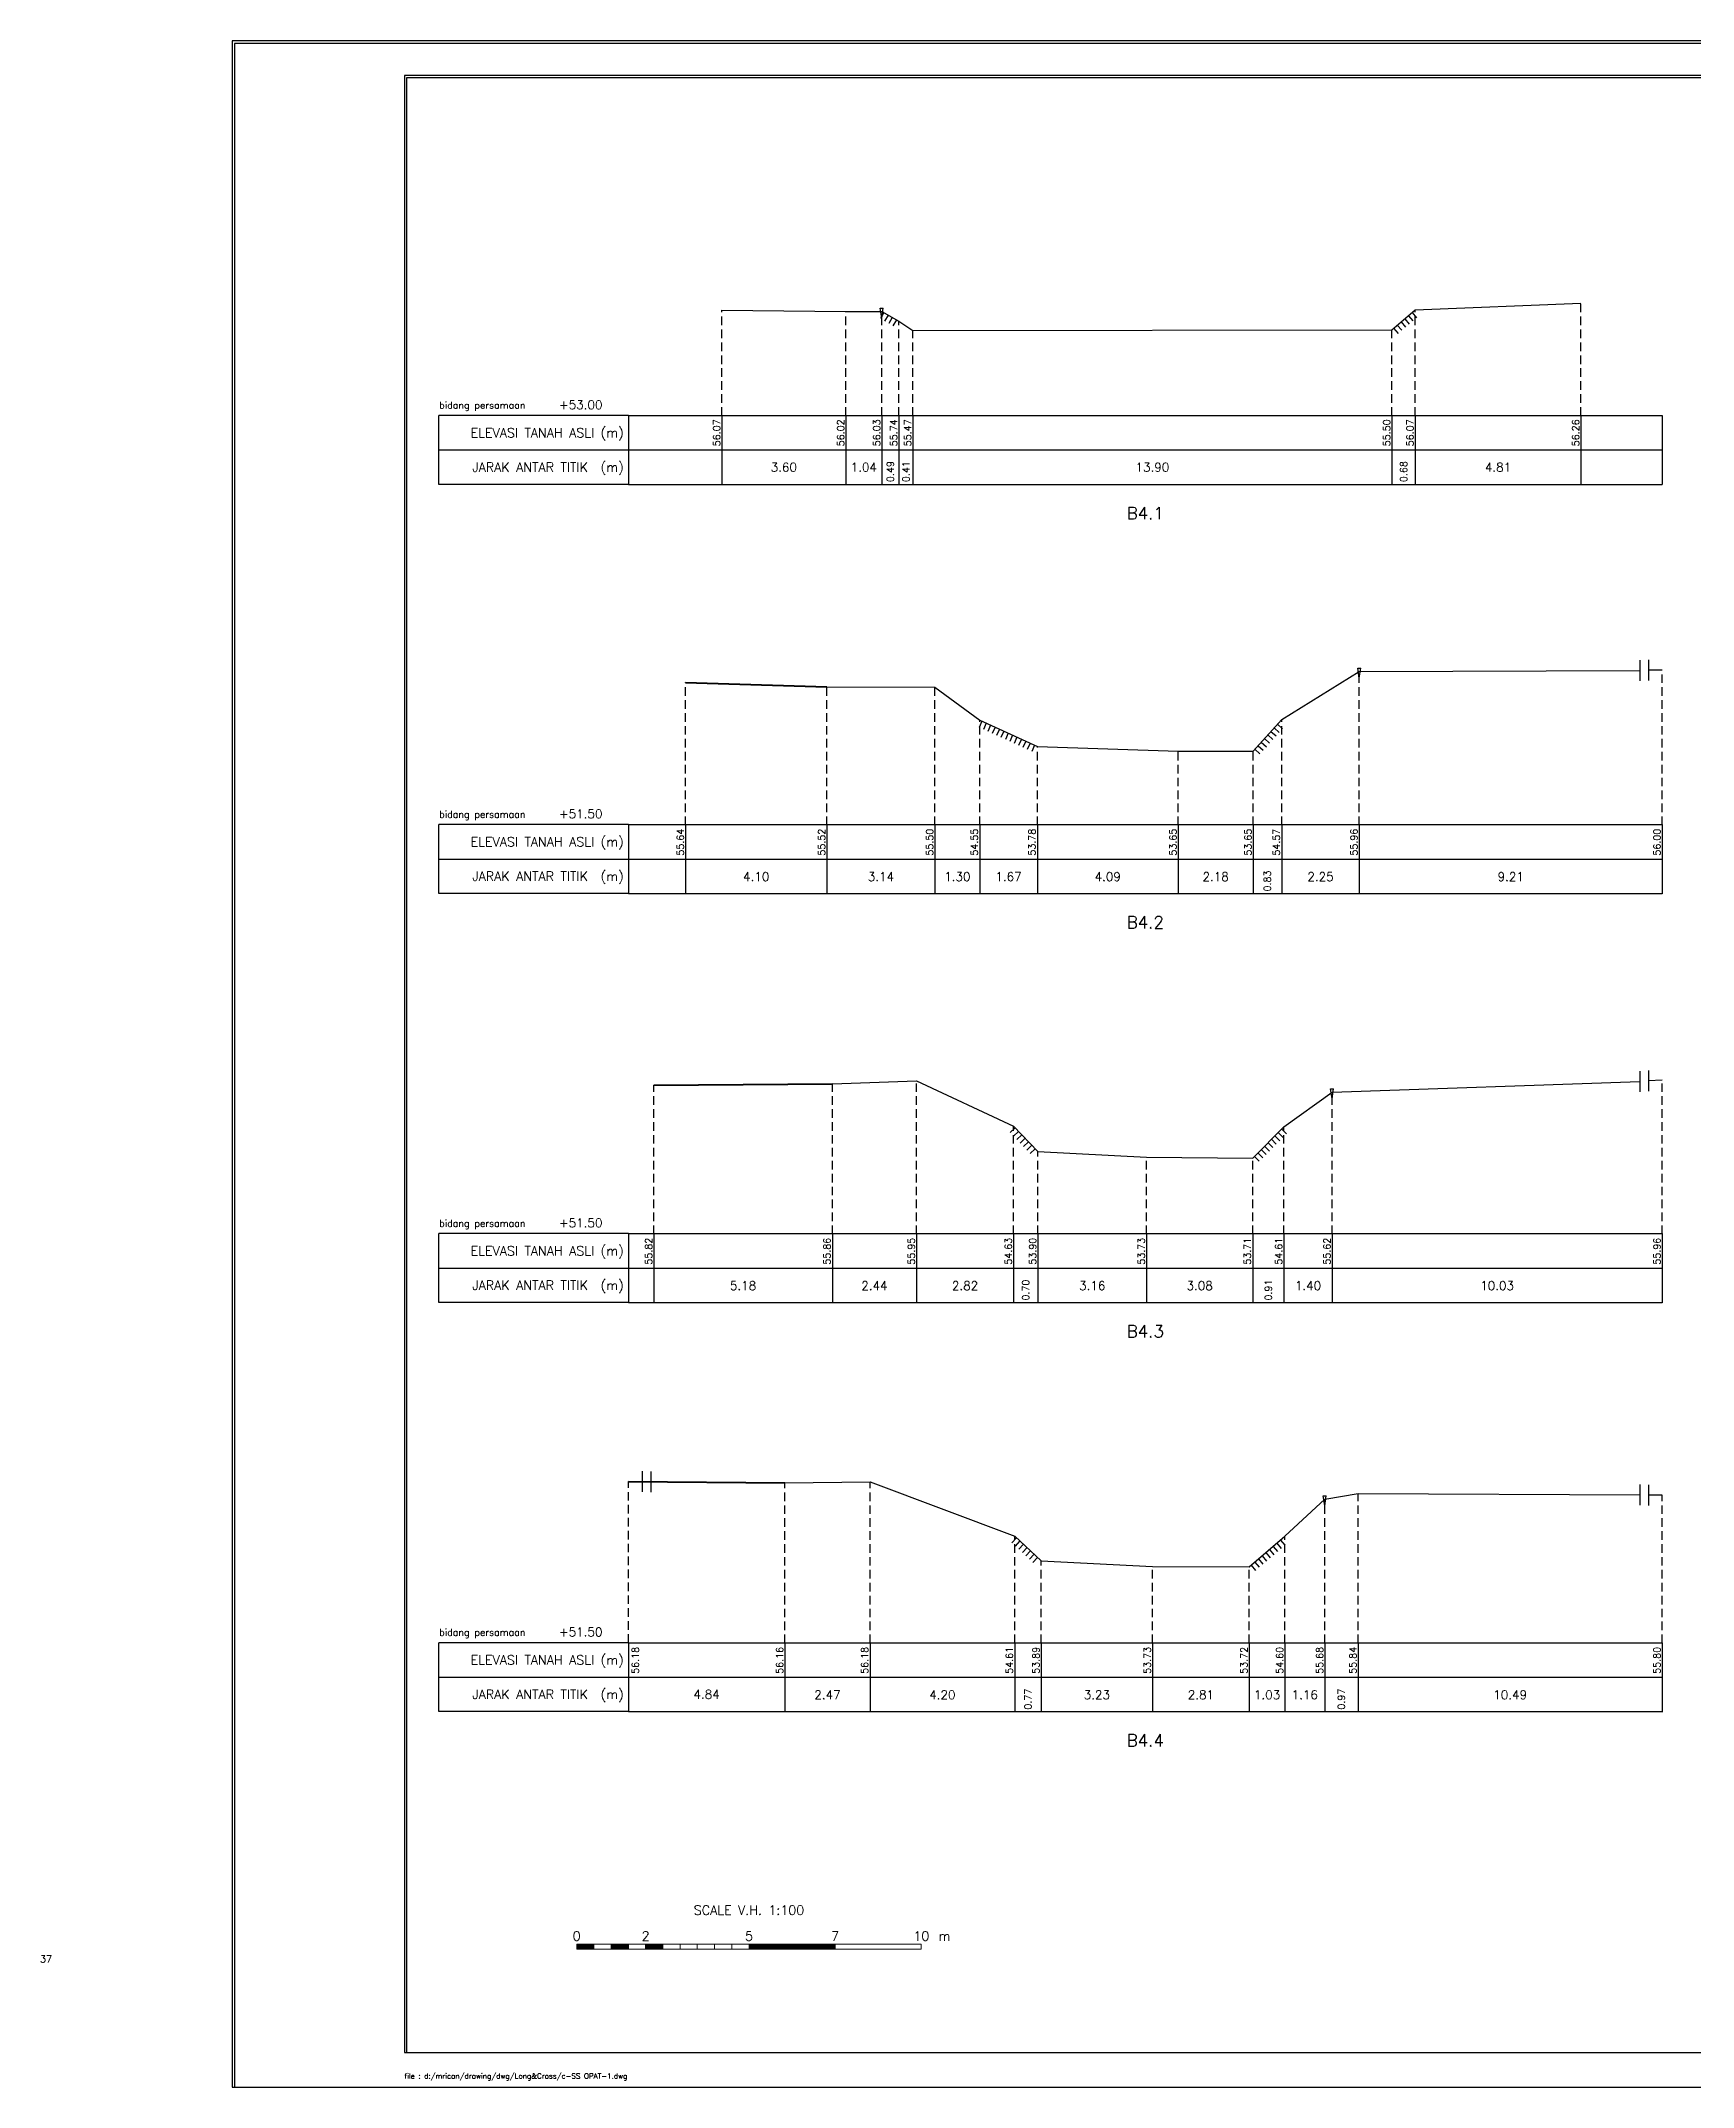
# Model space of a CAD drawing. Header units: inches. Extents: x -11 to 3175, y -842 to -783.
# Drawn here: x -10.5 to 37.4, y -842 to -782.6 of the extents above; entities that cross this region are included whole.
import ezdxf
from ezdxf.enums import TextEntityAlignment as Align

# ---------------------------------------------------------------- set-up
doc = ezdxf.new("R2010")
doc.units = ezdxf.units.IN
doc.header["$MEASUREMENT"] = 0
doc.linetypes.add('DASHED2', pattern=[0.375, 0.25, -0.125])
doc.layers.add('KOP', color=7, linetype='Continuous')
doc.layers.add('pelengkap', color=7, linetype='Continuous')
doc.styles.add('ARIAL', font='arial.ttf')
doc.styles.add('battang01', font='arial.ttf')
doc.styles.add('L100', font='simplex.shx', dxfattribs={"height": 0.254})
doc.styles.add('L140', font='simplex.shx', dxfattribs={"height": 0.356})
doc.styles.add('L60', font='simplex.shx', dxfattribs={"height": 0.152})
doc.styles.add('L80', font='simplex.shx', dxfattribs={"height": 0.203})
doc.styles.add('ROMANS-N', font='ROMANS.SHX', dxfattribs={"width": 0.8})
doc.styles.add('SONDU', font='arial.ttf')
doc.styles.get("Standard").update_dxf_attribs({"font": 'simplex.shx'})
doc.styles.add('STYLE1', font='arial.ttf', dxfattribs={"height": 0.2})

# ---------------------------------------------------------------- blocks, each defined once
blk = doc.blocks.new('kop')
at = {"layer": 'KOP'}
h = blk.add_hatch(color=3, dxfattribs=at)
h.paths.add_polyline_path([(609.87, 69.8), (591.81, 69.8), (591.81, 51.91), (609.87, 51.91)])
h.paths.add_polyline_path([(592.1, 52.25), (592.1, 69.5), (609.53, 69.5), (609.53, 52.25)], flags=16)
edge = h.paths.add_edge_path(flags=0)
edge.add_line((608.87, 52.91), (601.67, 52.91))
edge.add_ellipse((597.68, 52.92), major_axis=(2.82, 2.82), ratio=1, start_angle=314.84704, end_angle=495.15296)
edge.add_line((593.69, 52.91), (592.76, 52.91))
edge.add_line((592.76, 52.91), (592.76, 58.63))
edge.add_line((592.76, 58.63), (595.43, 58.63))
edge.add_ellipse((595.43, 63.37), major_axis=(-3.35, 3.35), ratio=1, start_angle=135, end_angle=315)
edge.add_line((595.43, 68.11), (595.43, 68.84))
edge.add_line((595.43, 68.84), (601.65, 68.84))
edge.add_line((601.65, 68.84), (601.65, 58.59))
edge.add_ellipse((604.86, 58.63), major_axis=(2.26, 2.26), ratio=1, start_angle=135.57378, end_angle=315)
edge.add_line((608.06, 58.63), (608.87, 58.63))
edge.add_line((608.87, 58.63), (608.87, 52.91))
h = blk.add_hatch(dxfattribs=at)
h.set_pattern_fill('ANSI31', color=21)
h.paths.add_polyline_path([(609.53, 69.5), (592.1, 69.5), (592.1, 52.25), (609.53, 52.25)])
edge = h.paths.add_edge_path(flags=16)
edge.add_line((608.06, 58.63), (608.87, 58.63))
edge.add_line((608.87, 58.63), (608.87, 52.91))
edge.add_line((608.87, 52.91), (601.67, 52.91))
edge.add_ellipse((597.68, 52.92), major_axis=(-2.82, 2.82), ratio=1, start_angle=224.84704, end_angle=405.15296)
edge.add_line((593.69, 52.91), (592.76, 52.91))
edge.add_line((592.76, 52.91), (592.76, 58.63))
edge.add_line((592.76, 58.63), (595.43, 58.63))
edge.add_ellipse((595.43, 63.37), major_axis=(-3.35, 3.35), ratio=1, start_angle=135, end_angle=315)
edge.add_line((595.43, 68.11), (595.43, 68.84))
edge.add_line((595.43, 68.84), (601.65, 68.84))
edge.add_line((601.65, 68.84), (601.65, 58.59))
edge.add_ellipse((604.86, 58.63), major_axis=(-2.26, 2.26), ratio=1, start_angle=45.57378, end_angle=225)
h = blk.add_hatch(color=3, dxfattribs=at)
edge = h.paths.add_edge_path()
edge.add_line((601.65, 68.84), (595.43, 68.84))
edge.add_line((595.43, 68.84), (595.43, 68.11))
edge.add_ellipse((595.43, 63.37), major_axis=(-3.35, 3.35), ratio=1, start_angle=135, end_angle=315, ccw=False)
edge.add_line((595.43, 58.63), (592.76, 58.63))
edge.add_line((592.76, 58.63), (592.76, 52.91))
edge.add_line((592.76, 52.91), (593.69, 52.91))
edge.add_ellipse((597.68, 52.92), major_axis=(-2.82, 2.82), ratio=1, start_angle=-135.15296, end_angle=45.15296, ccw=False)
edge.add_line((601.67, 52.91), (608.87, 52.91))
edge.add_line((608.87, 52.91), (608.87, 58.63))
edge.add_line((608.87, 58.63), (608.06, 58.63))
edge.add_ellipse((604.86, 58.63), major_axis=(2.26, 2.26), ratio=1, start_angle=134.42622, end_angle=315, ccw=False)
edge.add_line((601.65, 58.66), (601.65, 68.84))
h = blk.add_hatch(dxfattribs=at)
h.set_pattern_fill('ANSI31', color=41)
h.paths.add_polyline_path([(595.59, 25.44), (591.99, 25.44), (591.99, 22.12), (595.59, 22.12)])
h.paths.add_polyline_path([(594.83, 23.8), (595.49, 22.51), (594.95, 22.51), (594.37, 23.59), (594.37, 22.51), (593.85, 22.51), (593.85, 24.73), (593.24, 22.51), (592.84, 22.51), (592.12, 25.05), (592.67, 25.05), (593.03, 23.54), (593.41, 25.05), (594.37, 25.05), (594.37, 23.99), (594.89, 25.05), (595.46, 25.05)], flags=16)
at = {"color": 2}
blk.add_lwpolyline([(-49.29, -9.99), (790.69, -9.99), (790.69, 583.29), (-49.29, 583.29)], close=True, dxfattribs=at)
at = {"color": 6}
blk.add_lwpolyline([(0.65, 0), (780.7, 0), (780.7, 573.3), (0.65, 573.3)], close=True, dxfattribs=at)
at = {"layer": 'KOP', "color": 5}
for p, q in [((590.8, 70.96), (590.8, 29.98)), ((590.8, 70.96), (780.7, 70.96)), ((400.9, 29.98), (400.9, 0)), ((400.9, 29.98), (590.8, 29.98)), ((590.8, 29.98), (590.8, 0))]:
    blk.add_line(p, q, dxfattribs=at)
at = {"layer": 'KOP', "color": 3}
for p, q in [((591.81, 69.8), (609.87, 69.8)), ((591.81, 51.91), (591.81, 69.8)), ((592.1, 69.5), (609.53, 69.5)), ((592.1, 52.25), (592.1, 69.5)), ((595.43, 68.84), (595.43, 68.11)), ((595.43, 68.84), (601.65, 68.84)), ((601.65, 58.59), (601.65, 68.84)), ((609.53, 69.5), (609.53, 52.25)), ((609.87, 69.8), (609.87, 51.91)), ((592.76, 52.91), (592.76, 58.63)), ((595.43, 58.63), (592.76, 58.63)), ((608.87, 58.63), (608.06, 58.63)), ((608.87, 58.63), (608.87, 52.91)), ((609.87, 51.91), (591.81, 51.91)), ((609.53, 52.25), (592.1, 52.25)), ((593.69, 52.91), (592.76, 52.91)), ((608.87, 52.91), (601.67, 52.91)), ((720.73, 43.98), (780.7, 43.98)), ((720.73, 36.98), (780.7, 36.98)), ((415.9, 29.98), (415.9, 0)), ((430.89, 29.98), (430.89, 0)), ((545.83, 29.98), (545.83, 0)), ((560.82, 29.98), (560.82, 0)), ((575.81, 29.98), (575.81, 0)), ((655.77, 29.98), (655.77, 11.99)), ((675.76, 29.98), (675.76, 0)), ((705.74, 29.98), (705.74, 0)), ((400.9, 24.99), (590.8, 24.99)), ((655.77, 23.99), (720.73, 23.99)), ((720.73, 23.99), (780.7, 23.99)), ((400.9, 19.99), (590.8, 19.99)), ((655.77, 17.99), (720.73, 17.99)), ((720.73, 17.99), (780.7, 17.99)), ((740.72, 17.99), (740.72, 0)), ((400.9, 14.99), (590.8, 14.99)), ((590.8, 6), (720.73, 6))]:
    blk.add_line(p, q, dxfattribs=at)
at = {"layer": 'KOP', "color": 4}
for p, q in [((610.79, 70.96), (610.79, 50.97)), ((720.73, 70.96), (720.73, 0)), ((590.8, 50.97), (720.73, 50.97)), ((720.73, 50.97), (780.7, 50.97)), ((590.8, 29.98), (720.73, 29.98)), ((720.73, 29.98), (780.7, 29.98)), ((590.8, 11.99), (720.73, 11.99))]:
    blk.add_line(p, q, dxfattribs=at)
at = {"layer": 'KOP', "color": 41}
blk.add_line((595.59, 22.12), (591.99, 22.12), dxfattribs=at)
for points in [[(591.99, 25.44), (595.59, 25.44)], [(592.12, 25.05), (592.67, 25.05)], [(592.12, 25.05), (592.84, 22.51)], [(592.2, 25.44), (592.42, 25.44)], [(592.63, 25.44), (592.84, 25.44)], [(592.67, 25.05), (593.03, 23.54), (593.41, 25.05)], [(593.05, 25.44), (593.26, 25.44)], [(593.24, 22.51), (593.85, 24.73)], [(593.41, 25.05), (594.37, 25.05)], [(593.48, 25.44), (593.69, 25.44)], [(593.85, 22.51), (593.85, 24.73)], [(593.9, 25.44), (594.11, 25.44)], [(594.32, 25.44), (594.53, 25.44)], [(594.37, 25.05), (594.37, 23.99)], [(594.37, 23.99), (594.89, 25.05)], [(594.75, 25.44), (594.96, 25.44)], [(594.83, 23.8), (595.46, 25.05)], [(594.83, 23.8), (595.49, 22.51)], [(594.89, 25.05), (595.46, 25.05)], [(595.17, 25.44), (595.38, 25.44)], [(592.84, 22.51), (593.24, 22.51)], [(593.85, 22.51), (594.37, 22.51)], [(594.95, 22.51), (594.37, 23.59)], [(594.37, 23.59), (594.37, 22.51)], [(594.95, 22.51), (595.49, 22.51)]]:
    blk.add_lwpolyline(points, dxfattribs=at)
at = {"layer": 'KOP', "color": 42}
for points in [[(592.2, 29.11), (592.2, 25.44)], [(592.54, 29.11), (592.54, 25.44)], [(592.96, 29.11), (592.96, 25.44)], [(593.38, 29.11), (593.38, 25.44)], [(593.81, 29.11), (593.81, 25.44)], [(594.23, 29.11), (594.23, 25.44)], [(594.65, 29.11), (594.65, 25.44)], [(595.08, 29.11), (595.08, 25.44)], [(595.5, 29.11), (595.5, 25.44)]]:
    blk.add_lwpolyline(points, dxfattribs=at)
at = {"layer": 'KOP', "color": 3}
for centre, major_axis, start_param, end_param in [((595.43, 63.37), (-3.35, 3.35), 2.356194, 5.497787), ((597.68, 52.92), (-2.82, 2.82), 3.924321, 7.071253), ((604.86, 58.63), (-2.26, 2.26), 0.785398, 3.926991)]:
    blk.add_ellipse(centre, major_axis=major_axis, ratio=1, start_param=start_param, end_param=end_param, dxfattribs=at)
at = {"layer": 'KOP', "color": 5, "style": 'SONDU'}
for s, height, width, p, p2 in [('MINISTRY OF PUBLIC WORKS AND HOUSING', 3.4982, 0.971049, (612.49, 65.4), (715.58, 65.4)), ('DIRECTORATE GENERAL OF WATER RESOURCES', 2.7485, 1.100714, (612.33, 60.62), (715.42, 60.62)), ('DIRECTORATE OF IRRIGATION AND LOWLAND', 1.9989, 1.638753, (612.52, 56.15), (715.75, 56.15))]:
    blk.add_text(s, height=height, dxfattribs=dict(at, width=width)).set_placement(p, p2, align=Align.FIT)
at = {"layer": 'KOP', "color": 3, "style": 'ROMANS-N', "width": 1.832261}
blk.add_text('Jalan Pattimura No. 20 Kebayoran Baru, Jakarta Selatan', height=1.2493, dxfattribs=at).set_placement((612.79, 53.07), (715.58, 53.07), align=Align.FIT)
at = {"layer": 'KOP', "color": 5, "style": 'ARIAL'}
blk.add_text('Subject:', height=3.252, dxfattribs=at).set_placement((593.75, 45.87))
at = {"layer": 'KOP', "color": 3}
for s, height, style, p in [('Scheme', 1.999, 'battang01', (722.75, 46.66)), (':', 2, 'battang01', (740.37, 46.56)), ('D.I MRICAN', 1.999, 'battang01', (742.66, 46.66)), ('District', 1.999, 'battang01', (722.68, 39.97)), ('KEDIRI', 1.999, 'battang01', (742.66, 39.66)), (':', 2, 'battang01', (740.38, 39.87)), ('Province', 1.999, 'battang01', (722.75, 32.66)), (':', 2, 'battang01', (740.37, 32.57)), ('EAST JAVA', 1.999, 'battang01', (742.66, 32.66)), ('Prepared by', 1.9989, 'battang01', (657.14, 25.79)), ('No. of Sheet ', 1.9989, 'battang01', (722.52, 26.68)), (':', 2, 'battang01', (740.38, 25.62)), ('in joint venture with:', 1.2493, 'SONDU', (597.56, 21.07)), ('Checked by', 1.999, 'battang01', (657.14, 19.79)), ('Register', 1.999, 'battang01', (722.52, 20.02)), (':', 2, 'battang01', (740.36, 19.92)), ('Team Leader', 1.9989, 'battang01', (657.14, 13.79)), ('Yoo, Kang-Keun', 1.9989, 'battang01', (677.26, 13.79)), ('Date :', 1.999, 'battang01', (722.52, 13.49)), ('No. of Contract :', 1.9989, 'battang01', (743.52, 13.49)), ('No.', 2, 'STYLE1', (404.73, 6.99)), ('Date', 2, 'STYLE1', (417.78, 6.99)), ('Revised', 2, 'STYLE1', (483.04, 7.17)), ('Drawn', 2, 'STYLE1', (550.92, 7.18)), ('Checked', 2, 'STYLE1', (562.62, 7.11)), ('Approv.', 2, 'STYLE1', (578.86, 7.21)), ('Acknowledge by', 1.9989, 'battang01', (592.18, 7.8)), (':', 2, 'battang01', (612.76, 7.81)), ('Approved by', 1.9989, 'battang01', (592.18, 1.8)), (':', 2, 'battang01', (612.81, 1.77)), ('Directorate of Irrigations and Lowlands', 1.9989, 'battang01', (614.08, 1.59))]:
    blk.add_text(s, height=height, dxfattribs=dict(at, style=style)).set_placement(p)
at = {"layer": 'KOP', "color": 6, "style": 'SONDU'}
blk.add_text('PT. VIRAMA KARYA (Persero)', height=2.5809, dxfattribs=at).set_placement((597.36, 26.15))
at = {"layer": 'KOP', "color": 42, "style": 'SONDU'}
blk.add_text('VIRAMA', height=0.942, dxfattribs=at).set_placement((591.3, 21.04))
at = {"layer": 'KOP', "color": 4, "style": 'SONDU'}
for s, p in [('Korean Rural Community Corporation', (592.02, 18.86)), ('PT. Wiratman', (592.02, 16.86)), ('PT. Terasis Erojaya', (591.94, 12.59)), ('PT. Tuah Agung Anugrah', (592, 14.73))]:
    blk.add_text(s, height=1.4992, dxfattribs=at).set_placement(p)
at = {"layer": 'KOP', "color": 3, "insert": (719.86, 60.77), "char_height": 2.4987, "width": 61.4394, "attachment_point": 4, "style": 'SONDU'}
blk.add_mtext('\\pi1.9124;Project Preparation Consultant (PPC)\\P\\pi3.0493;Firm For Develompent of the Mrican \\P\\pi7.7731;Irrigation System In East Java', dxfattribs=at)
at = {"layer": 'KOP', "color": 2, "insert": (597.57, 24.25), "char_height": 0.9995, "width": 48.7181, "attachment_point": 1, "style": 'SONDU'}
blk.add_mtext('Jl. Hang Tuah Raya No.26, Kebayoran Baru Jakarta Selatan 12120 Indonesia', dxfattribs=at)
blk = doc.blocks.new('*X6')
at = {"color": 0}
for p, q in [((20000, 6250), (25000, 6250)), ((20000, 6200), (25000, 6200)), ((20000, 6150), (25000, 6150)), ((20000, 6100), (25000, 6100)), ((20000, 6050), (25000, 6050))]:
    blk.add_line(p, q, dxfattribs=at)
blk = doc.blocks.new('*X5')
at = {"color": 0}
for p, q in [((14000, 6250), (15000, 6250)), ((14000, 6200), (15000, 6200)), ((14000, 6150), (15000, 6150)), ((14000, 6100), (15000, 6100)), ((14000, 6050), (15000, 6050))]:
    blk.add_line(p, q, dxfattribs=at)
blk = doc.blocks.new('*X3')
at = {"color": 0}
for p, q in [((10000, 6250), (11000, 6250)), ((10000, 6200), (11000, 6200)), ((10000, 6150), (11000, 6150)), ((10000, 6100), (11000, 6100)), ((10000, 6050), (11000, 6050))]:
    blk.add_line(p, q, dxfattribs=at)
blk = doc.blocks.new('*X4')
at = {"color": 0}
for p, q in [((12000, 6250), (13000, 6250)), ((12000, 6200), (13000, 6200)), ((12000, 6150), (13000, 6150)), ((12000, 6100), (13000, 6100)), ((12000, 6050), (13000, 6050))]:
    blk.add_line(p, q, dxfattribs=at)
blk = doc.blocks.new('c100')
at = {"color": 2}
blk.add_lwpolyline([(-5, -1), (79.1, -1), (79.1, 58.4), (-5, 58.4)], close=True, dxfattribs=at)
at = {"color": 6}
blk.add_lwpolyline([(0, 0), (78.1, 0), (78.1, 57.4), (0, 57.4)], close=True, dxfattribs=at)
at = {"color": 3, "lineweight": 0}
for points in [[(5, 3), (5.5, 3), (5.5, 3.15), (5, 3.15)], [(5.5, 3), (6, 3), (6, 3.15), (5.5, 3.15)], [(6, 3), (6.5, 3), (6.5, 3.15), (6, 3.15)], [(6.5, 3), (7, 3), (7, 3.15), (6.5, 3.15)], [(7, 3), (7.5, 3), (7.5, 3.15), (7, 3.15)], [(7.5, 3), (8, 3), (8, 3.15), (7.5, 3.15)], [(8, 3), (8.5, 3), (8.5, 3.15), (8, 3.15)], [(8.5, 3), (9, 3), (9, 3.15), (8.5, 3.15)], [(9, 3), (9.5, 3), (9.5, 3.15), (9, 3.15)], [(9.5, 3), (10, 3), (10, 3.15), (9.5, 3.15)], [(10, 3), (12.5, 3), (12.5, 3.15), (10, 3.15)], [(12.5, 3), (15, 3), (15, 3.15), (12.5, 3.15)]]:
    blk.add_lwpolyline(points, close=True, dxfattribs=at)
at = {"color": 1, "lineweight": 0, "xscale": 0.0005, "yscale": 0.0005, "zscale": 0.0005}
for name in ['*X3', '*X4', '*X5', '*X6']:
    blk.add_blockref(name, (0, 0), dxfattribs=at)
at = {"color": 3}
for s, p in [('SCALE V.H. 1:100', (10, 4)), ('0', (5, 3.25)), ('2', (7, 3.25)), ('5', (10, 3.25)), ('7', (12.5, 3.25)), ('10', (15, 3.25))]:
    blk.add_text(s, height=0.27, dxfattribs=at).set_placement(p, align=Align.CENTER)
blk.add_text('m', height=0.27, dxfattribs=at).set_placement((15.5, 3.25))
blk = doc.blocks.new('das2')
at = {"color": 5, "linetype": 'Continuous'}
for q in [(0, 1), (17.75, 1)]:
    blk.add_line((2.75, 1), q, dxfattribs=at)
at = {"color": 3, "linetype": 'Continuous'}
for p, q in [((2.75, 1), (2.75, 0)), ((17.75, 1), (17.75, 0)), ((0, 0.5), (17.75, 0.5)), ((2.75, 0), (0, 0)), ((2.75, 0), (17.75, 0))]:
    blk.add_line(p, q, dxfattribs=at)
blk.add_lwpolyline([(0, 0), (0, 1)], dxfattribs=at)
blk.add_text('bidang persamaan', height=0.1, dxfattribs=at).set_placement((0.005, 1.1))
at = {"color": 5, "linetype": 'Continuous'}
for s, p in [('ELEVASI TANAH ASLI (m)', (2.683, 0.683)), ('JARAK ANTAR TITIK  (m)', (2.683, 0.183))]:
    blk.add_text(s, height=0.135, dxfattribs=at).set_placement(p, align=Align.RIGHT)
blk = doc.blocks.new('gbrpatok')
at = {"color": 2, "linetype": 'Continuous'}
for p, q in [((-0.00045, 0.00096), (0.00045, 0.00096)), ((0, -0.00196), (-0.00045, 0.00096)), ((0, -0.00196), (0.00045, 0.00096))]:
    blk.add_line(p, q, dxfattribs=at)

msp = doc.modelspace()

# ---------------------------------------------------------------- linework, layer by layer
at = {"color": 1, "linetype": 'DASHED2'}
for p, q in [((9.21, -793.479), (9.21, -790.413)), ((12.81, -793.479), (12.81, -790.455))]:
    msp.add_line(p, q, dxfattribs=at)
at = {"color": 2, "linetype": 'Continuous', "lineweight": -3}
for p, q in [((9.21, -790.413), (12.81, -790.455)), ((12.81, -790.455), (13.853, -790.452)), ((13.853, -790.452), (14.345, -790.738)), ((28.654, -790.983), (29.334, -790.41)), ((29.334, -790.41), (34.14, -790.217)), ((14.345, -790.738), (14.758, -791.005)), ((14.758, -791.005), (28.654, -790.983)), ((35.85, -800.572), (35.85, -801.172)), ((36.1, -800.569), (36.1, -801.169)), ((8.158, -801.221), (12.261, -801.348)), ((25.458, -802.298), (27.711, -800.908)), ((27.711, -800.908), (35.85, -800.872)), ((36.5, -800.868), (36.1, -800.869)), ((12.261, -801.348), (15.397, -801.365)), ((15.397, -801.365), (16.695, -802.318)), ((16.695, -802.318), (18.368, -803.081)), ((24.631, -803.215), (25.458, -802.298)), ((18.368, -803.081), (22.453, -803.217)), ((22.453, -803.217), (24.631, -803.215)), ((35.85, -812.511), (35.85, -813.111)), ((36.1, -812.487), (36.1, -813.087)), ((7.237, -812.913), (12.419, -812.877)), ((12.419, -812.877), (14.861, -812.787)), ((14.861, -812.787), (17.679, -814.103)), ((25.525, -814.123), (26.921, -813.113)), ((26.921, -813.113), (35.85, -812.811)), ((36.5, -812.774), (36.1, -812.787)), ((17.679, -814.103), (18.382, -814.839)), ((24.618, -815.031), (25.525, -814.123)), ((18.382, -814.839), (21.539, -815.007)), ((21.539, -815.007), (24.618, -815.031)), ((6.5, -824.416), (6.9, -824.418)), ((6.9, -824.118), (6.9, -824.718)), ((7.15, -824.131), (7.15, -824.731)), ((11.041, -824.457), (7.15, -824.431)), ((11.041, -824.457), (13.512, -824.429)), ((13.512, -824.429), (17.711, -826.004)), ((25.549, -826.008), (26.708, -824.932)), ((26.708, -824.932), (27.68, -824.768)), ((27.68, -824.768), (35.85, -824.804)), ((35.85, -824.504), (35.85, -825.104)), ((36.1, -824.512), (36.1, -825.112)), ((36.5, -824.814), (36.1, -824.812)), ((17.711, -826.004), (18.481, -826.721)), ((24.518, -826.897), (25.549, -826.008)), ((18.481, -826.721), (21.709, -826.886)), ((21.709, -826.886), (24.518, -826.897))]:
    msp.add_line(p, q, dxfattribs=at)
at = {"color": 1, "linetype": 'DASHED2', "lineweight": -3}
for p, q in [((13.853, -793.479), (13.853, -790.452)), ((29.334, -793.479), (29.334, -790.41)), ((34.14, -793.479), (34.14, -790.217)), ((14.345, -793.479), (14.345, -790.738)), ((14.758, -793.479), (14.758, -791.005)), ((28.654, -793.479), (28.654, -790.983)), ((8.158, -805.363), (8.158, -801.221)), ((27.711, -805.363), (27.711, -800.908)), ((36.5, -805.363), (36.5, -800.868)), ((12.261, -805.363), (12.261, -801.348)), ((15.397, -805.363), (15.397, -801.365)), ((16.695, -805.363), (16.695, -802.318)), ((25.458, -805.363), (25.458, -802.298)), ((18.368, -805.363), (18.368, -803.081)), ((22.453, -805.363), (22.453, -803.217)), ((24.631, -805.363), (24.631, -803.215)), ((7.237, -817.237), (7.237, -812.913)), ((12.419, -817.237), (12.419, -812.877)), ((14.861, -817.237), (14.861, -812.787)), ((26.921, -817.237), (26.921, -813.113)), ((36.5, -817.237), (36.5, -812.774)), ((17.679, -817.237), (17.679, -814.103)), ((25.525, -817.237), (25.525, -814.123)), ((18.382, -817.237), (18.382, -814.839)), ((21.539, -817.237), (21.539, -815.007)), ((24.618, -817.237), (24.618, -815.031)), ((6.5, -829.1), (6.5, -824.416)), ((11.041, -829.112), (11.041, -824.457)), ((13.512, -829.112), (13.512, -824.429)), ((26.708, -829.112), (26.708, -824.932)), ((27.68, -829.112), (27.68, -824.768)), ((36.5, -829.112), (36.5, -824.814)), ((17.711, -829.112), (17.711, -826.004)), ((25.549, -829.112), (25.549, -826.008)), ((18.481, -829.112), (18.481, -826.721)), ((21.709, -829.112), (21.709, -826.886)), ((24.518, -829.112), (24.518, -826.897))]:
    msp.add_line(p, q, dxfattribs=at)
at = {"color": 1, "linetype": 'Continuous'}
for p, q in [((9.21, -793.479), (9.21, -795.479)), ((12.81, -793.479), (12.81, -795.479))]:
    msp.add_line(p, q, dxfattribs=at)
at = {"color": 1, "linetype": 'Continuous', "lineweight": -3}
for p, q in [((13.853, -793.479), (13.853, -795.479)), ((14.345, -793.479), (14.345, -795.479)), ((14.758, -793.479), (14.758, -795.479)), ((28.654, -793.479), (28.654, -795.479)), ((29.334, -793.479), (29.334, -795.479)), ((34.14, -793.479), (34.14, -795.479)), ((8.158, -805.363), (8.158, -807.363)), ((12.261, -805.363), (12.261, -807.363)), ((15.397, -805.363), (15.397, -807.363)), ((16.695, -805.363), (16.695, -807.363)), ((18.368, -805.363), (18.368, -807.363)), ((22.453, -805.363), (22.453, -807.363)), ((24.631, -805.363), (24.631, -807.363)), ((25.458, -805.363), (25.458, -807.363)), ((27.711, -805.363), (27.711, -807.363)), ((36.5, -805.363), (36.5, -807.363)), ((7.237, -817.237), (7.237, -819.237)), ((12.419, -817.237), (12.419, -819.237)), ((14.861, -817.237), (14.861, -819.237)), ((17.679, -817.237), (17.679, -819.237)), ((18.382, -817.237), (18.382, -819.237)), ((21.539, -817.237), (21.539, -819.237)), ((24.618, -817.237), (24.618, -819.237)), ((25.525, -817.237), (25.525, -819.237)), ((26.921, -817.237), (26.921, -819.237)), ((36.5, -817.237), (36.5, -819.237)), ((6.5, -829.1), (6.5, -831.1)), ((11.041, -829.112), (11.041, -831.112)), ((13.512, -829.112), (13.512, -831.112)), ((17.711, -829.112), (17.711, -831.112)), ((18.481, -829.112), (18.481, -831.112)), ((21.709, -829.112), (21.709, -831.112)), ((24.518, -829.112), (24.518, -831.112)), ((25.549, -829.112), (25.549, -831.112)), ((26.708, -829.112), (26.708, -831.112)), ((27.68, -829.112), (27.68, -831.112)), ((36.5, -829.112), (36.5, -831.112))]:
    msp.add_line(p, q, dxfattribs=at)
at = {"layer": 'pelengkap', "color": 1, "linetype": 'Continuous', "lineweight": -3}
for p, q in [((13.913, -790.487), (13.813, -790.66)), ((14.034, -790.558), (13.934, -790.731)), ((29.136, -790.577), (29.265, -790.73)), ((29.243, -790.487), (29.372, -790.64)), ((14.155, -790.628), (14.055, -790.801)), ((14.276, -790.698), (14.176, -790.871)), ((28.707, -790.938), (28.836, -791.091)), ((28.814, -790.848), (28.943, -791.001)), ((28.922, -790.758), (29.05, -790.911)), ((29.029, -790.668), (29.157, -790.82)), ((16.758, -802.347), (16.675, -802.529)), ((16.886, -802.405), (16.803, -802.587)), ((17.013, -802.463), (16.93, -802.645)), ((25.334, -802.435), (25.483, -802.569)), ((17.14, -802.521), (17.057, -802.703)), ((17.268, -802.579), (17.185, -802.761)), ((17.395, -802.637), (17.312, -802.819)), ((17.523, -802.695), (17.44, -802.877)), ((17.65, -802.753), (17.567, -802.935)), ((17.777, -802.811), (17.694, -802.993)), ((17.905, -802.869), (17.822, -803.051)), ((18.032, -802.927), (17.949, -803.109)), ((18.159, -802.986), (18.077, -803.167)), ((18.287, -803.044), (18.204, -803.226)), ((24.772, -803.059), (24.921, -803.192)), ((24.866, -802.955), (25.014, -803.088)), ((24.959, -802.851), (25.108, -802.985)), ((25.053, -802.747), (25.202, -802.881)), ((25.147, -802.643), (25.296, -802.777)), ((25.241, -802.539), (25.389, -802.673)), ((24.678, -803.163), (24.827, -803.296)), ((17.727, -814.154), (17.583, -814.292)), ((17.824, -814.255), (17.679, -814.393)), ((17.921, -814.356), (17.776, -814.494)), ((25.36, -814.288), (25.501, -814.43)), ((25.459, -814.189), (25.6, -814.331)), ((18.017, -814.457), (17.873, -814.596)), ((18.114, -814.559), (17.969, -814.697)), ((18.211, -814.66), (18.066, -814.798)), ((18.307, -814.761), (18.163, -814.899)), ((24.766, -814.883), (24.908, -815.024)), ((24.865, -814.783), (25.006, -814.925)), ((24.964, -814.684), (25.105, -814.826)), ((25.063, -814.585), (25.204, -814.727)), ((25.162, -814.486), (25.303, -814.628)), ((25.261, -814.387), (25.402, -814.529)), ((24.667, -814.982), (24.809, -815.123)), ((17.762, -826.052), (17.626, -826.198)), ((17.864, -826.147), (17.728, -826.293)), ((17.967, -826.242), (17.83, -826.389)), ((25.314, -826.211), (25.444, -826.362)), ((25.42, -826.12), (25.55, -826.271)), ((18.069, -826.338), (17.933, -826.484)), ((18.172, -826.433), (18.035, -826.58)), ((18.274, -826.529), (18.138, -826.675)), ((18.377, -826.624), (18.24, -826.77)), ((24.677, -826.76), (24.808, -826.911)), ((24.783, -826.668), (24.914, -826.82)), ((24.889, -826.577), (25.02, -826.728)), ((24.995, -826.485), (25.126, -826.637)), ((25.101, -826.394), (25.232, -826.545)), ((25.207, -826.303), (25.338, -826.454)), ((24.571, -826.851), (24.702, -827.003))]:
    msp.add_line(p, q, dxfattribs=at)
at = {"layer": 'pelengkap', "color": 8, "linetype": 'Continuous', "lineweight": 60}
for p, q in [((8.158, -801.221), (12.261, -801.348)), ((7.237, -812.913), (12.419, -812.877)), ((6.5, -824.416), (11.041, -824.457))]:
    msp.add_line(p, q, dxfattribs=at)

# ---------------------------------------------------------------- block references
msp.add_blockref('c100', (0, -841))
for name, p, xscale, yscale, zscale in [('kop', (0, -841), 0.1, 0.1, 0.1), ('das2', (1, -795.475), 2, 2, 2), ('das2', (1, -807.35), 2, 2, 2), ('das2', (1, -819.225), 2, 2, 2), ('das2', (1, -831.1), 2, 2, 2)]:
    msp.add_blockref(name, p, dxfattribs=dict(xscale=xscale, yscale=yscale, zscale=zscale))
at = {"color": 1, "linetype": 'Continuous', "lineweight": -3, "xscale": 100, "yscale": 100, "zscale": 100}
for p in [(13.853, -790.452), (27.711, -800.908), (26.921, -813.113), (26.708, -824.932)]:
    msp.add_blockref('gbrpatok', p, dxfattribs=at)

# ---------------------------------------------------------------- texts
at = {"color": 3, "style": 'L100'}
msp.add_text('+53.00', height=0.254, dxfattribs=at).set_placement((5.116, -793.29), align=Align.CENTER)
at = {"color": 3, "style": 'L80'}
msp.add_text('56.07', height=0.203, rotation=90, dxfattribs=at).set_placement((9.16, -793.979), align=Align.CENTER)
at = {"color": 3, "linetype": 'Continuous', "style": 'L80'}
msp.add_text('56.02', height=0.203, rotation=90, dxfattribs=at).set_placement((12.76, -793.979), align=Align.CENTER)
at = {"color": 3, "linetype": 'Continuous', "lineweight": -3, "style": 'L80'}
for s, p in [('56.03', (13.802, -793.979)), ('55.74', (14.295, -793.979)), ('55.47', (14.708, -793.979)), ('55.50', (28.604, -793.979)), ('56.07', (29.284, -793.979)), ('56.26', (34.09, -793.979)), ('55.64', (8.108, -805.863)), ('55.52', (12.211, -805.863)), ('55.50', (15.347, -805.863)), ('54.55', (16.644, -805.863)), ('53.78', (18.318, -805.863)), ('53.65', (22.403, -805.863)), ('53.65', (24.581, -805.863)), ('54.57', (25.408, -805.863)), ('55.96', (27.661, -805.863)), ('56.00', (36.449, -805.863)), ('55.82', (7.187, -817.737)), ('55.86', (12.369, -817.737)), ('55.95', (14.81, -817.737)), ('54.63', (17.629, -817.737)), ('53.90', (18.331, -817.737)), ('53.73', (21.489, -817.737)), ('53.71', (24.567, -817.737)), ('54.61', (25.475, -817.737)), ('55.62', (26.871, -817.737)), ('55.96', (36.449, -817.737)), ('56.18', (6.799, -829.612)), ('56.16', (10.991, -829.612)), ('56.18', (13.461, -829.612)), ('54.61', (17.66, -829.612)), ('53.89', (18.431, -829.612)), ('53.73', (21.659, -829.612)), ('53.72', (24.468, -829.612)), ('54.60', (25.499, -829.612)), ('55.68', (26.658, -829.612)), ('55.84', (27.63, -829.612)), ('55.80', (36.449, -829.612))]:
    msp.add_text(s, height=0.203, rotation=90, dxfattribs=at).set_placement(p, align=Align.CENTER)
at = {"color": 3, "linetype": 'Continuous', "lineweight": -3, "style": 'L100'}
for s, p in [('3.60', (11.01, -795.104)), ('1.04', (13.331, -795.104)), ('13.90', (21.706, -795.104)), ('4.81', (31.737, -795.104)), ('+51.50', (5.116, -805.165)), ('4.10', (10.21, -806.988)), ('3.14', (13.829, -806.988)), ('1.30', (16.046, -806.988)), ('1.67', (17.531, -806.988)), ('4.09', (20.41, -806.988)), ('2.18', (23.542, -806.988)), ('2.25', (26.585, -806.988)), ('9.21', (32.105, -806.988)), ('+51.50', (5.116, -817.04)), ('5.18', (9.828, -818.862)), ('2.44', (13.64, -818.862)), ('2.82', (16.27, -818.862)), ('3.16', (19.961, -818.862)), ('3.08', (23.079, -818.862)), ('1.40', (26.223, -818.862)), ('10.03', (31.71, -818.862)), ('+51.50', (5.116, -828.915)), ('4.84', (8.77, -830.725)), ('2.47', (12.276, -830.737)), ('4.20', (15.611, -830.737)), ('3.23', (20.095, -830.737)), ('2.81', (23.114, -830.737)), ('1.03', (25.034, -830.737)), ('1.16', (26.128, -830.737)), ('10.49', (32.09, -830.737))]:
    msp.add_text(s, height=0.254, dxfattribs=at).set_placement(p, align=Align.CENTER)
at = {"color": 3, "linetype": 'Continuous', "lineweight": -3, "style": 'L80'}
for s, p in [('0.49', (14.099, -795.104)), ('0.41', (14.552, -795.104)), ('0.68', (28.994, -795.104)), ('0.83', (25.045, -806.988)), ('0.70', (18.03, -818.862)), ('0.91', (25.071, -818.862)), ('0.77', (18.096, -830.737)), ('0.97', (27.194, -830.737))]:
    msp.add_text(s, height=0.203, rotation=90, dxfattribs=at).set_placement(p, align=Align.MIDDLE_CENTER)
at = {"color": 4, "style": 'L140'}
msp.add_text('B4.1', height=0.356, dxfattribs=at).set_placement((21.5, -796.487), align=Align.CENTER)
at = {"color": 4, "linetype": 'Continuous', "lineweight": -3, "style": 'L140'}
for s, p in [('B4.2', (21.5, -808.362)), ('B4.3', (21.5, -820.237)), ('B4.4', (21.5, -832.112))]:
    msp.add_text(s, height=0.356, dxfattribs=at).set_placement(p, align=Align.CENTER)
at = {"color": 4, "linetype": 'Continuous', "lineweight": -3, "style": 'L80'}
msp.add_text('37', height=0.203, dxfattribs=at).set_placement((-10.4, -838.282), align=Align.MIDDLE_CENTER)
at = {"color": 2, "linetype": 'Continuous', "lineweight": -3, "style": 'L60'}
msp.add_text('file : d:/mrican/drawing/dwg/Long&Cross/c-SS OPAT-1.dwg', height=0.152, dxfattribs=at).set_placement((0, -841.8), align=Align.BOTTOM_LEFT)

doc.saveas('drawing.dxf')
